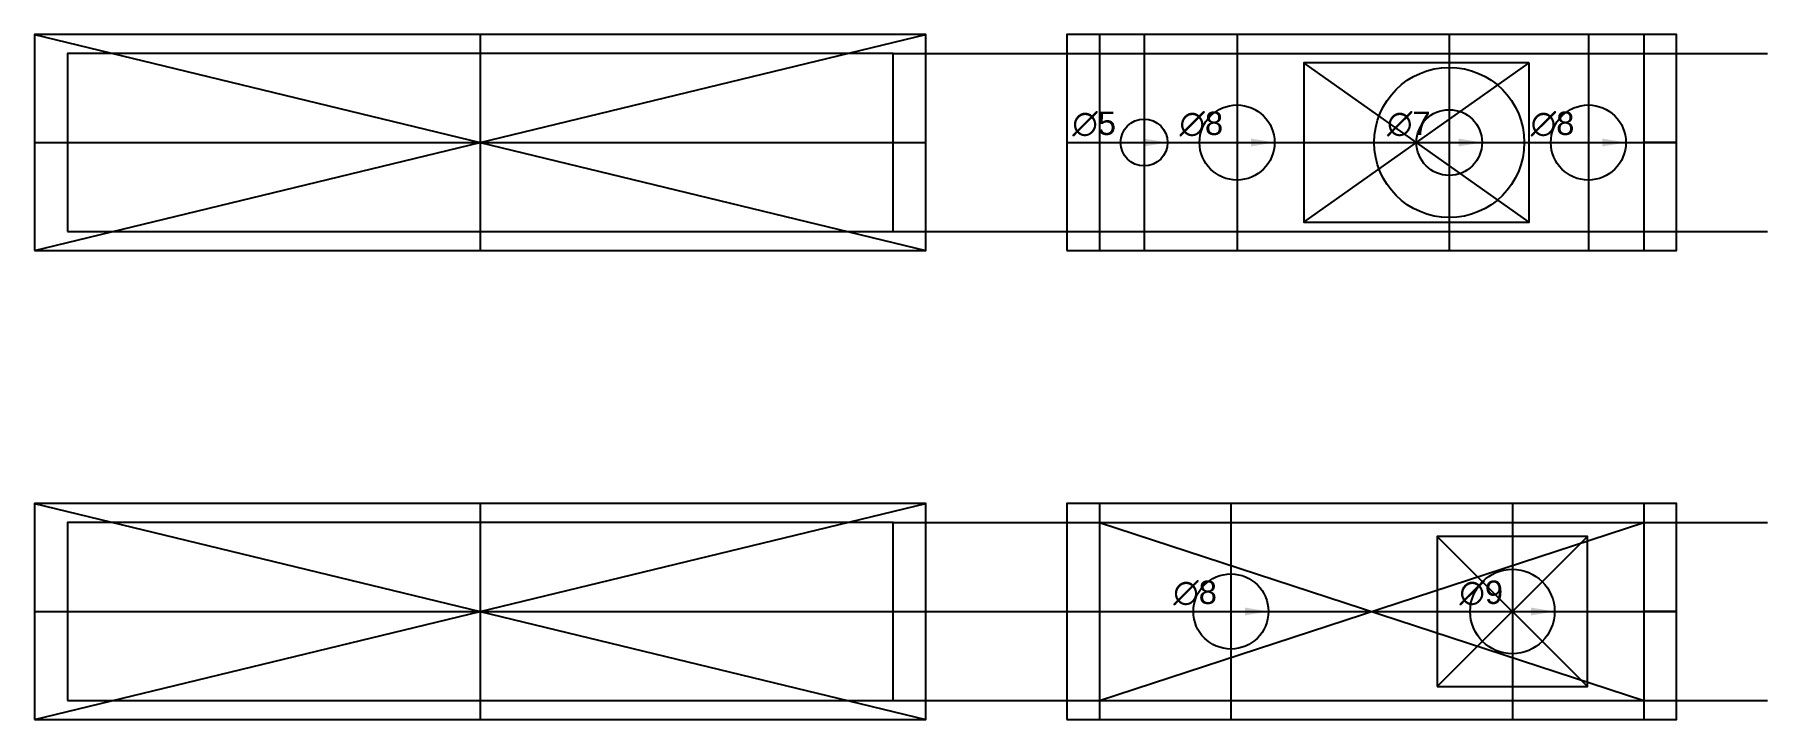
# Model space of a CAD drawing. Header units: millimetres. Extents: x 0 to 185, y 0 to 73.
import ezdxf

# ---------------------------------------------------------------- set-up
doc = ezdxf.new("R2010")
doc.units = ezdxf.units.MM
for name, color, linetype in [('Anno', 7, 'Continuous'), ('Guide', 160, 'Continuous'), ('Hojo', 243, 'Continuous'), ('Hojo3', 203, 'Continuous'), ('Parts', 140, 'Continuous')]:
    doc.layers.add(name, color=color, linetype=linetype)
doc.styles.get("Standard").update_dxf_attribs({"font": 'arial.ttf'})
doc.dimstyles.new('ISO-25', dxfattribs={"dimtxt": 2.5, "dimasz": 2.5, "dimexe": 1.25, "dimexo": 0.625, "dimtad": 1, "dimtxsty": 'Standard', "dimcen": 2.5, "dimadec": 0, "dimazin": 0, "dimtfac": 1, "dimtmove": 0, "dimatfit": 3, "dimfxl": 1, "dimarcsym": 0})

# ---------------------------------------------------------------- blocks, each defined once
blk = doc.blocks.new('*D9')
at = {"layer": 'Anno', "color": 0, "lineweight": -2, "transparency": 16777216}
blk.add_line((110.12, 61.5), (118.25, 61.5), dxfattribs=at)
at = {"layer": 'Anno', "color": 0, "transparency": 16777216}
blk.add_solid([(118.25, 61.92), (118.25, 61.08), (120.75, 61.5)], dxfattribs=at)
at = {"layer": 'Defpoints', "color": 0, "transparency": 16777216}
for p in [(115.75, 61.5), (120.75, 61.5)]:
    blk.add_point(p, dxfattribs=at)
at = {"layer": 'Anno', "color": 0, "transparency": 16777216, "insert": (112.93, 63.47), "char_height": 2.5, "attachment_point": 5}
blk.add_mtext('∅5', dxfattribs=at)
blk = doc.blocks.new('*D10')
at = {"layer": 'Anno', "color": 0, "lineweight": -2, "transparency": 16777216}
blk.add_line((121.54, 61.5), (129.66, 61.5), dxfattribs=at)
at = {"layer": 'Anno', "color": 0, "transparency": 16777216}
blk.add_solid([(129.66, 61.92), (129.66, 61.08), (132.16, 61.5)], dxfattribs=at)
at = {"layer": 'Defpoints', "color": 0, "transparency": 16777216}
for p in [(124.16, 61.5), (132.16, 61.5)]:
    blk.add_point(p, dxfattribs=at)
at = {"layer": 'Anno', "color": 0, "transparency": 16777216, "insert": (124.35, 63.47), "char_height": 2.5, "attachment_point": 5}
blk.add_mtext('∅8', dxfattribs=at)
blk = doc.blocks.new('*D11')
at = {"layer": 'Anno', "color": 0, "lineweight": -2, "transparency": 16777216}
blk.add_line((143.67, 61.5), (151.78, 61.5), dxfattribs=at)
at = {"layer": 'Anno', "color": 0, "transparency": 16777216}
blk.add_solid([(151.78, 61.92), (151.78, 61.08), (154.28, 61.5)], dxfattribs=at)
at = {"layer": 'Defpoints', "color": 0, "transparency": 16777216}
for p in [(147.28, 61.5), (154.28, 61.5)]:
    blk.add_point(p, dxfattribs=at)
at = {"layer": 'Anno', "color": 0, "transparency": 16777216, "insert": (146.47, 63.47), "char_height": 2.5, "attachment_point": 5}
blk.add_mtext('∅7', dxfattribs=at)
blk = doc.blocks.new('*D12')
at = {"layer": 'Anno', "color": 0, "lineweight": -2, "transparency": 16777216}
blk.add_line((158.99, 61.5), (167.1, 61.5), dxfattribs=at)
at = {"layer": 'Anno', "color": 0, "transparency": 16777216}
blk.add_solid([(167.1, 61.92), (167.1, 61.08), (169.6, 61.5)], dxfattribs=at)
at = {"layer": 'Defpoints', "color": 0, "transparency": 16777216}
for p in [(161.6, 61.5), (169.6, 61.5)]:
    blk.add_point(p, dxfattribs=at)
at = {"layer": 'Anno', "color": 0, "transparency": 16777216, "insert": (161.79, 63.47), "char_height": 2.5, "attachment_point": 5}
blk.add_mtext('∅8', dxfattribs=at)
blk = doc.blocks.new('*D14')
at = {"layer": 'Anno', "color": 0, "lineweight": -2, "transparency": 16777216}
blk.add_line((151.39, 11.5), (159.5, 11.5), dxfattribs=at)
at = {"layer": 'Anno', "color": 0, "transparency": 16777216}
blk.add_solid([(159.5, 11.92), (159.5, 11.08), (162, 11.5)], dxfattribs=at)
at = {"layer": 'Defpoints', "color": 0, "transparency": 16777216}
for p in [(153, 11.5), (162, 11.5)]:
    blk.add_point(p, dxfattribs=at)
at = {"layer": 'Anno', "color": 0, "transparency": 16777216, "insert": (154.19, 13.47), "char_height": 2.5, "attachment_point": 5}
blk.add_mtext('∅9', dxfattribs=at)
blk = doc.blocks.new('*D17')
at = {"layer": 'Anno', "color": 0, "lineweight": -2, "transparency": 16777216}
blk.add_line((120.89, 11.5), (129, 11.5), dxfattribs=at)
at = {"layer": 'Anno', "color": 0, "transparency": 16777216}
blk.add_solid([(129, 11.92), (129, 11.08), (131.5, 11.5)], dxfattribs=at)
at = {"layer": 'Defpoints', "color": 0, "transparency": 16777216}
for p in [(123.5, 11.5), (131.5, 11.5)]:
    blk.add_point(p, dxfattribs=at)
at = {"layer": 'Anno', "color": 0, "transparency": 16777216, "insert": (123.69, 13.47), "char_height": 2.5, "attachment_point": 5}
blk.add_mtext('∅8', dxfattribs=at)

msp = doc.modelspace()

# ---------------------------------------------------------------- linework, layer by layer
for points in [[(0, 50), (95, 50), (95, 73), (0, 73)], [(110, 50), (175, 50), (175, 73), (110, 73)], [(3.5, 52), (91.5, 52), (91.5, 71), (3.5, 71)], [(0, 0), (95, 0), (95, 23), (0, 23)], [(110, 0), (175, 0), (175, 23), (110, 23)], [(3.5, 2), (91.5, 2), (91.5, 21), (3.5, 21)]]:
    msp.add_lwpolyline(points, close=True)
at = {"layer": 'Anno'}
msp.add_circle((127.5, 11.5), 4, dxfattribs=at)
at = {"layer": 'Guide'}
for p, q in [((118.249, 73), (118.249, 50)), ((128.155, 73), (128.155, 50)), ((150.776, 73), (150.776, 50)), ((165.601, 73), (165.601, 50)), ((110, 61.5), (175, 61.5)), ((127.5, 23), (127.5, 0)), ((157.5, 23), (157.5, 0)), ((0, 11.5), (175, 11.5))]:
    msp.add_line(p, q, dxfattribs=at)
at = {"layer": 'Hojo'}
for p, q in [((0, 50), (95, 73)), ((0, 73), (95, 50)), ((47.5, 73), (47.5, 50)), ((0, 61.5), (95, 61.5)), ((113.5, 61.5), (171.5, 61.5)), ((0, 0), (95, 23)), ((0, 23), (95, 0)), ((47.5, 23), (47.5, 0)), ((113.5, 21), (171.5, 2)), ((113.5, 2), (171.5, 21)), ((0, 11.5), (95, 11.5)), ((113.5, 11.5), (171.5, 11.5))]:
    msp.add_line(p, q, dxfattribs=at)
at = {"layer": 'Hojo3'}
for p, q in [((113.5, 73), (113.5, 50)), ((171.5, 73), (171.5, 50)), ((91.5, 71), (184.679, 71)), ((110, 61.5), (113.5, 61.5)), ((175, 61.5), (171.5, 61.5)), ((91.5, 52), (184.679, 52)), ((113.5, 23), (113.5, 0)), ((171.5, 23), (171.5, 0)), ((91.5, 21), (184.679, 21)), ((127.5, 21), (127.5, 2)), ((157.5, 21), (157.5, 2)), ((110, 11.5), (113.5, 11.5)), ((175, 11.5), (171.5, 11.5)), ((91.5, 2), (184.679, 2))]:
    msp.add_line(p, q, dxfattribs=at)
at = {"layer": 'Parts'}
for p, q in [((159.276, 53), (135.276, 70)), ((135.276, 53), (159.276, 70)), ((149.5, 19.5), (165.5, 3.5)), ((165.5, 19.5), (149.5, 3.5))]:
    msp.add_line(p, q, dxfattribs=at)
for points in [[(159.276, 70), (135.276, 70), (135.276, 53), (159.276, 53)], [(149.5, 3.5), (165.5, 3.5), (165.5, 19.5), (149.5, 19.5)]]:
    msp.add_lwpolyline(points, close=True, dxfattribs=at)
for centre, radius in [((150.776, 61.5), 8), ((128.155, 61.5), 4), ((150.776, 61.5), 3.5), ((165.601, 61.5), 4), ((118.249, 61.5), 2.5), ((157.5, 11.5), 4.5)]:
    msp.add_circle(centre, radius, dxfattribs=at)

# ---------------------------------------------------------------- dimensions: what is measured, and where the dimension line sits
at = {"layer": 'Anno'}
for p1, p2, picture, middle in [((115.749, 61.5), (120.749, 61.5), '*D9', (112.935, 61.5)), ((124.155, 61.5), (132.155, 61.5), '*D10', (124.349, 61.5)), ((147.276, 61.5), (154.276, 61.5), '*D11', (146.472, 61.5)), ((161.601, 61.5), (169.601, 61.5), '*D12', (161.794, 61.5)), ((123.5, 11.5), (131.5, 11.5), '*D17', (123.693, 11.5)), ((153, 11.5), (162, 11.5), '*D14', (154.193, 11.5))]:
    dim = msp.add_diameter_dim_2p(p1=p1, p2=p2, dimstyle='ISO-25', dxfattribs=at)
    dim.commit()
    dim.dimension.update_dxf_attribs({"geometry": picture, "text_midpoint": middle, "dimtype": 163})

doc.saveas('drawing.dxf')
